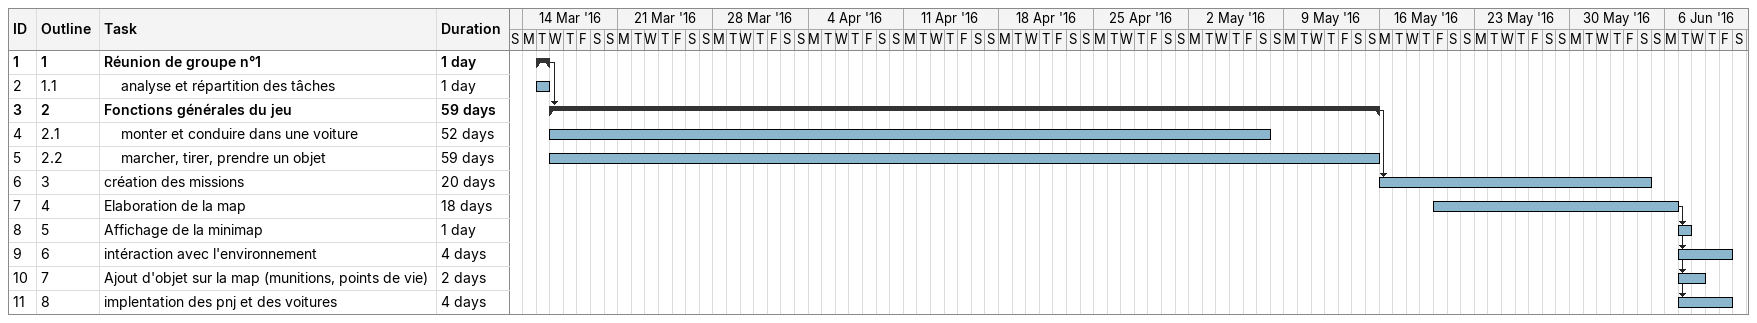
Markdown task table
| ID | WBS | Task | Duration | Start | Finish | Predecessors |
|---|---|---|---|---|---|---|
| 1 | 1 | **Réunion de groupe n°1** | 1d | 2016-03-15 | 2016-03-15 |  |
| 2 | 1.1 | analyse et répartition des tâches | 1d | 2016-03-15 | 2016-03-15 |  |
| 3 | 2 | **Fonctions générales du jeu** | 59d | 2016-03-16 | 2016-05-15 | 1 |
| 4 | 2.1 | monter et conduire dans une voiture | 52d | 2016-03-16 | 2016-05-07 |  |
| 5 | 2.2 | marcher, tirer, prendre un objet | 59d | 2016-03-16 | 2016-05-15 |  |
| 6 | 3 | création des missions | 20d | 2016-05-16 | 2016-06-04 | 3 |
| 7 | 4 | Elaboration de la map | 18d | 2016-05-20 | 2016-06-06 |  |
| 8 | 5 | Affichage de la minimap | 1d | 2016-06-07 | 2016-06-07 | 7 |
| 9 | 6 | intéraction avec l'environnement | 4d | 2016-06-07 | 2016-06-10 | 7 |
| 10 | 7 | Ajout d'objet sur la map (munitions, points de vie) | 2d | 2016-06-07 | 2016-06-08 | 7 |
| 11 | 8 | implentation des pnj et des voitures | 4d | 2016-06-07 | 2016-06-10 | 7 |
